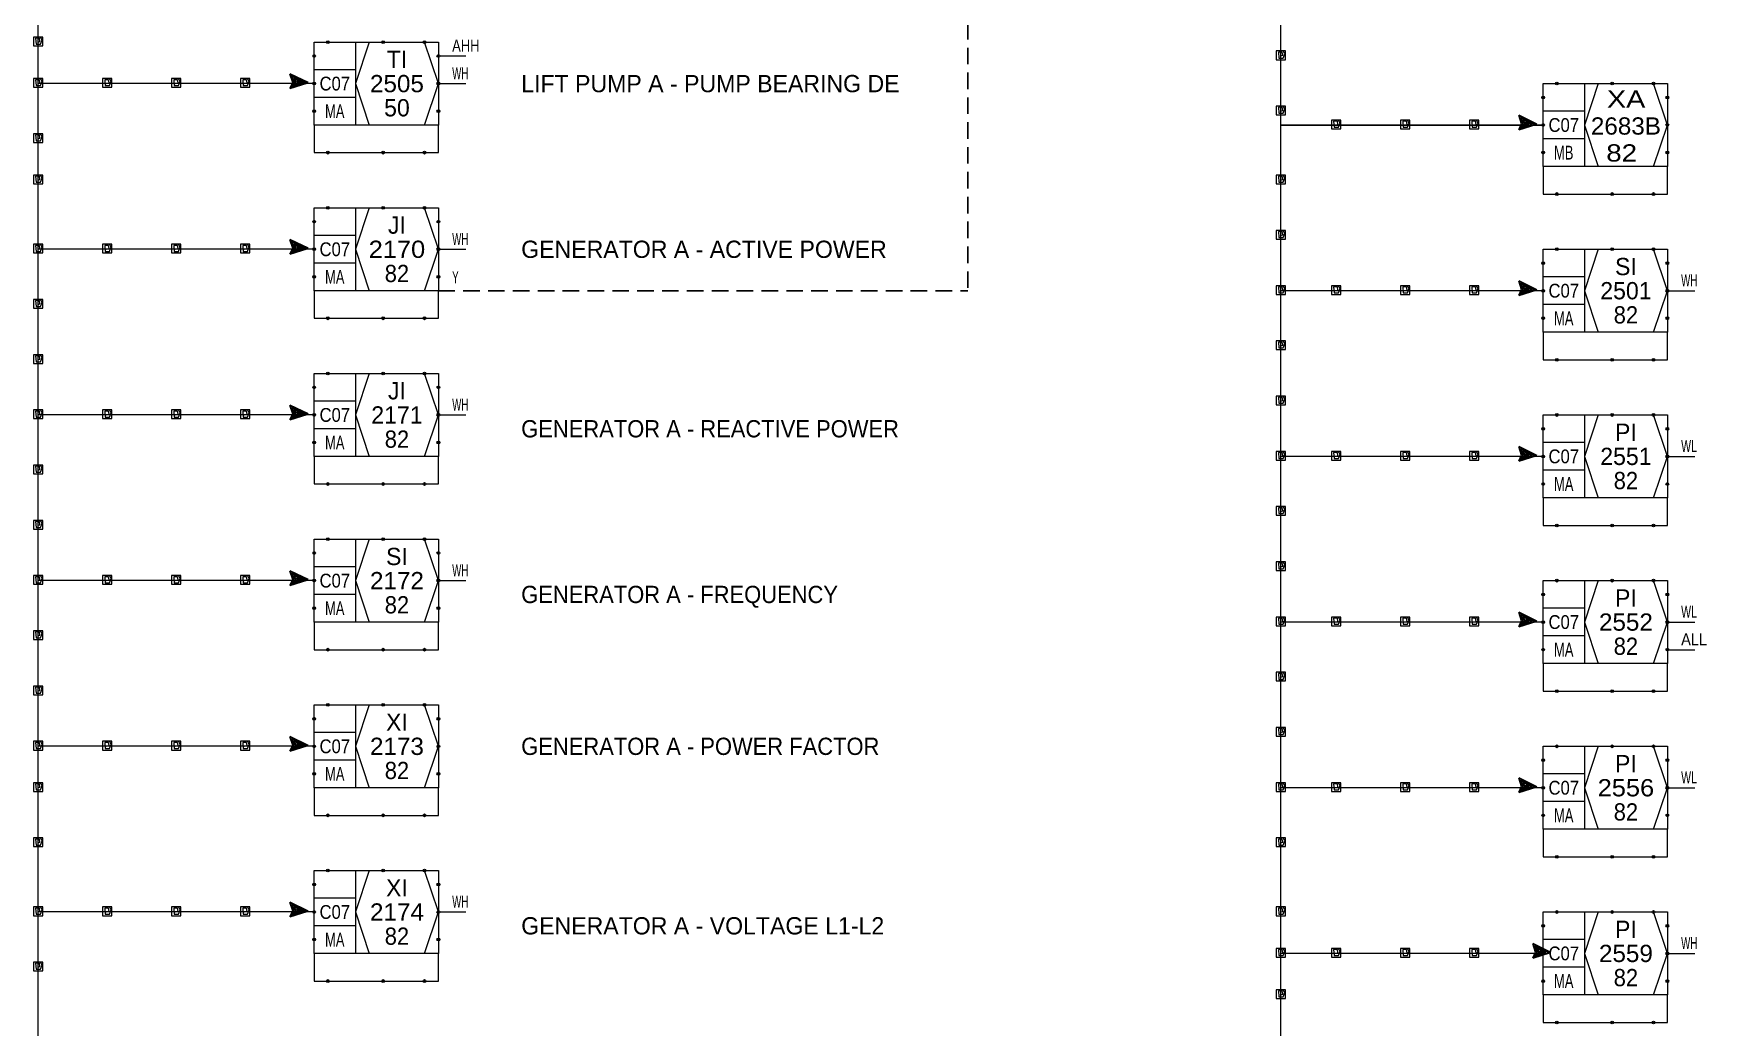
# Model space of a CAD drawing. Header units: millimetres. Extents: x 0 to 841, y 0 to 594.
# Drawn here: x 439.4 to 681.7, y 297.3 to 441.3 of the extents above; entities that cross this region are included whole.
import ezdxf
from ezdxf.enums import TextEntityAlignment as Align

# ---------------------------------------------------------------- set-up
doc = ezdxf.new("R2010")
doc.units = ezdxf.units.MM
doc.header["$LTSCALE"] = 0.8
doc.header["$PDMODE"] = 32
doc.header["$PDSIZE"] = 0.4
doc.linetypes.add('LONG_DASHED', pattern=[7.5, 6, -1.5])
doc.linetypes.add('MEDIUM_DASHED', pattern=[4.5, 3, -1.5])
for name, color, linetype, lineweight in [('1', 7, 'Continuous', 13), ('12', 7, 'Continuous', 35), ('14', 7, 'MEDIUM_DASHED', 25), ('46', 7, 'Continuous', 13), ('48', 7, 'Continuous', 13), ('50', 7, 'Continuous', 35)]:
    doc.layers.add(name, color=color, linetype=linetype, lineweight=lineweight)
doc.layers.add('45', color=7, linetype='Continuous')

msp = doc.modelspace()

# ---------------------------------------------------------------- linework, layer by layer
at = {"layer": '1'}
for p, q in [((480, 434), (440, 434)), ((480, 410), (440, 410)), ((658, 404), (620, 404)), ((480, 386), (440, 386)), ((658, 380), (620, 380)), ((480, 362), (440, 362)), ((658, 356), (620, 356)), ((480, 338), (440, 338)), ((658, 332), (620, 332)), ((480, 314), (440, 314)), ((658, 308), (620, 308))]:
    msp.add_line(p, q, dxfattribs=at)
at = {"layer": '1', "lineweight": 25}
msp.add_line((658, 428), (620, 428), dxfattribs=at)
at = {"layer": '1'}
for points in [[(440, 572), (440, 440), (440, 284), (440, 140), (440, 120), (440, 46), (440, 20), (440, 16), (620, 16), (620, 116)], [(620, 116), (620, 244), (620, 510), (632, 510)], [(620, 116), (620, 244), (620, 510), (632, 510)], [(439.9843, 440.0157), (440.2992, 440.0945), (440.2205, 440.5669), (439.6693, 440.5669), (439.748, 439.7008), (440.378, 439.7008), (440.6142, 440.3307), (440.378, 440.7244), (439.5118, 440.7244), (439.3543, 440.7244), (439.3543, 439.4646), (440.6929, 439.4646), (440.6929, 440.7244), (440.2205, 440.7244)], [(619.9843, 438.0157), (620.2992, 438.0945), (620.2205, 438.5669), (619.6693, 438.5669), (619.748, 437.7008), (620.378, 437.7008), (620.6142, 438.3307), (620.378, 438.7244), (619.5118, 438.7244), (619.3543, 438.7244), (619.3543, 437.4646), (620.6929, 437.4646), (620.6929, 438.7244), (620.2205, 438.7244)], [(439.9843, 434.0157), (440.2992, 434.0945), (440.2205, 434.5669), (439.6693, 434.5669), (439.748, 433.7008), (440.378, 433.7008), (440.6142, 434.3307), (440.378, 434.7244), (439.5118, 434.7244), (439.3543, 434.7244), (439.3543, 433.4646), (440.6929, 433.4646), (440.6929, 434.7244), (440.2205, 434.7244)], [(449.9843, 434.0157), (450.2992, 434.0945), (450.2205, 434.5669), (449.6693, 434.5669), (449.748, 433.7008), (450.378, 433.7008), (450.6142, 434.3307), (450.378, 434.7244), (449.5118, 434.7244), (449.3543, 434.7244), (449.3543, 433.4646), (450.6929, 433.4646), (450.6929, 434.7244), (450.2205, 434.7244)], [(459.9843, 434.0157), (460.2992, 434.0945), (460.2205, 434.5669), (459.6693, 434.5669), (459.748, 433.7008), (460.378, 433.7008), (460.6142, 434.3307), (460.378, 434.7244), (459.5118, 434.7244), (459.3543, 434.7244), (459.3543, 433.4646), (460.6929, 433.4646), (460.6929, 434.7244), (460.2205, 434.7244)], [(469.9843, 434.0157), (470.2992, 434.0945), (470.2205, 434.5669), (469.6693, 434.5669), (469.748, 433.7008), (470.378, 433.7008), (470.6142, 434.3307), (470.378, 434.7244), (469.5118, 434.7244), (469.3543, 434.7244), (469.3543, 433.4646), (470.6929, 433.4646), (470.6929, 434.7244), (470.2205, 434.7244)], [(619.9843, 430.0157), (620.2992, 430.0945), (620.2205, 430.5669), (619.6693, 430.5669), (619.748, 429.7008), (620.378, 429.7008), (620.6142, 430.3307), (620.378, 430.7244), (619.5118, 430.7244), (619.3543, 430.7244), (619.3543, 429.4646), (620.6929, 429.4646), (620.6929, 430.7244), (620.2205, 430.7244)], [(439.9843, 426.0157), (440.2992, 426.0945), (440.2205, 426.5669), (439.6693, 426.5669), (439.748, 425.7008), (440.378, 425.7008), (440.6142, 426.3307), (440.378, 426.7244), (439.5118, 426.7244), (439.3543, 426.7244), (439.3543, 425.4646), (440.6929, 425.4646), (440.6929, 426.7244), (440.2205, 426.7244)], [(627.9843, 428.0157), (628.2992, 428.0945), (628.2205, 428.5669), (627.6693, 428.5669), (627.748, 427.7008), (628.378, 427.7008), (628.6142, 428.3307), (628.378, 428.7244), (627.5118, 428.7244), (627.3543, 428.7244), (627.3543, 427.4646), (628.6929, 427.4646), (628.6929, 428.7244), (628.2205, 428.7244)], [(637.9843, 428.0157), (638.2992, 428.0945), (638.2205, 428.5669), (637.6693, 428.5669), (637.748, 427.7008), (638.378, 427.7008), (638.6142, 428.3307), (638.378, 428.7244), (637.5118, 428.7244), (637.3543, 428.7244), (637.3543, 427.4646), (638.6929, 427.4646), (638.6929, 428.7244), (638.2205, 428.7244)], [(647.9843, 428.0157), (648.2992, 428.0945), (648.2205, 428.5669), (647.6693, 428.5669), (647.748, 427.7008), (648.378, 427.7008), (648.6142, 428.3307), (648.378, 428.7244), (647.5118, 428.7244), (647.3543, 428.7244), (647.3543, 427.4646), (648.6929, 427.4646), (648.6929, 428.7244), (648.2205, 428.7244)], [(439.9843, 420.0157), (440.2992, 420.0945), (440.2205, 420.5669), (439.6693, 420.5669), (439.748, 419.7008), (440.378, 419.7008), (440.6142, 420.3307), (440.378, 420.7244), (439.5118, 420.7244), (439.3543, 420.7244), (439.3543, 419.4646), (440.6929, 419.4646), (440.6929, 420.7244), (440.2205, 420.7244)], [(619.9843, 420.0157), (620.2992, 420.0945), (620.2205, 420.5669), (619.6693, 420.5669), (619.748, 419.7008), (620.378, 419.7008), (620.6142, 420.3307), (620.378, 420.7244), (619.5118, 420.7244), (619.3543, 420.7244), (619.3543, 419.4646), (620.6929, 419.4646), (620.6929, 420.7244), (620.2205, 420.7244)], [(619.9843, 412.0157), (620.2992, 412.0945), (620.2205, 412.5669), (619.6693, 412.5669), (619.748, 411.7008), (620.378, 411.7008), (620.6142, 412.3307), (620.378, 412.7244), (619.5118, 412.7244), (619.3543, 412.7244), (619.3543, 411.4646), (620.6929, 411.4646), (620.6929, 412.7244), (620.2205, 412.7244)], [(439.9843, 410.0157), (440.2992, 410.0945), (440.2205, 410.5669), (439.6693, 410.5669), (439.748, 409.7008), (440.378, 409.7008), (440.6142, 410.3307), (440.378, 410.7244), (439.5118, 410.7244), (439.3543, 410.7244), (439.3543, 409.4646), (440.6929, 409.4646), (440.6929, 410.7244), (440.2205, 410.7244)], [(449.9843, 410.0157), (450.2992, 410.0945), (450.2205, 410.5669), (449.6693, 410.5669), (449.748, 409.7008), (450.378, 409.7008), (450.6142, 410.3307), (450.378, 410.7244), (449.5118, 410.7244), (449.3543, 410.7244), (449.3543, 409.4646), (450.6929, 409.4646), (450.6929, 410.7244), (450.2205, 410.7244)], [(459.9843, 410.0157), (460.2992, 410.0945), (460.2205, 410.5669), (459.6693, 410.5669), (459.748, 409.7008), (460.378, 409.7008), (460.6142, 410.3307), (460.378, 410.7244), (459.5118, 410.7244), (459.3543, 410.7244), (459.3543, 409.4646), (460.6929, 409.4646), (460.6929, 410.7244), (460.2205, 410.7244)], [(469.9843, 410.0157), (470.2992, 410.0945), (470.2205, 410.5669), (469.6693, 410.5669), (469.748, 409.7008), (470.378, 409.7008), (470.6142, 410.3307), (470.378, 410.7244), (469.5118, 410.7244), (469.3543, 410.7244), (469.3543, 409.4646), (470.6929, 409.4646), (470.6929, 410.7244), (470.2205, 410.7244)], [(619.9843, 404.0157), (620.2992, 404.0945), (620.2205, 404.5669), (619.6693, 404.5669), (619.748, 403.7008), (620.378, 403.7008), (620.6142, 404.3307), (620.378, 404.7244), (619.5118, 404.7244), (619.3543, 404.7244), (619.3543, 403.4646), (620.6929, 403.4646), (620.6929, 404.7244), (620.2205, 404.7244)], [(627.9843, 404.0157), (628.2992, 404.0945), (628.2205, 404.5669), (627.6693, 404.5669), (627.748, 403.7008), (628.378, 403.7008), (628.6142, 404.3307), (628.378, 404.7244), (627.5118, 404.7244), (627.3543, 404.7244), (627.3543, 403.4646), (628.6929, 403.4646), (628.6929, 404.7244), (628.2205, 404.7244)], [(637.9843, 404.0157), (638.2992, 404.0945), (638.2205, 404.5669), (637.6693, 404.5669), (637.748, 403.7008), (638.378, 403.7008), (638.6142, 404.3307), (638.378, 404.7244), (637.5118, 404.7244), (637.3543, 404.7244), (637.3543, 403.4646), (638.6929, 403.4646), (638.6929, 404.7244), (638.2205, 404.7244)], [(647.9843, 404.0157), (648.2992, 404.0945), (648.2205, 404.5669), (647.6693, 404.5669), (647.748, 403.7008), (648.378, 403.7008), (648.6142, 404.3307), (648.378, 404.7244), (647.5118, 404.7244), (647.3543, 404.7244), (647.3543, 403.4646), (648.6929, 403.4646), (648.6929, 404.7244), (648.2205, 404.7244)], [(439.9843, 402.0157), (440.2992, 402.0945), (440.2205, 402.5669), (439.6693, 402.5669), (439.748, 401.7008), (440.378, 401.7008), (440.6142, 402.3307), (440.378, 402.7244), (439.5118, 402.7244), (439.3543, 402.7244), (439.3543, 401.4646), (440.6929, 401.4646), (440.6929, 402.7244), (440.2205, 402.7244)], [(619.9843, 396.0157), (620.2992, 396.0945), (620.2205, 396.5669), (619.6693, 396.5669), (619.748, 395.7008), (620.378, 395.7008), (620.6142, 396.3307), (620.378, 396.7244), (619.5118, 396.7244), (619.3543, 396.7244), (619.3543, 395.4646), (620.6929, 395.4646), (620.6929, 396.7244), (620.2205, 396.7244)], [(439.9843, 394.0157), (440.2992, 394.0945), (440.2205, 394.5669), (439.6693, 394.5669), (439.748, 393.7008), (440.378, 393.7008), (440.6142, 394.3307), (440.378, 394.7244), (439.5118, 394.7244), (439.3543, 394.7244), (439.3543, 393.4646), (440.6929, 393.4646), (440.6929, 394.7244), (440.2205, 394.7244)], [(619.9843, 388.0157), (620.2992, 388.0945), (620.2205, 388.5669), (619.6693, 388.5669), (619.748, 387.7008), (620.378, 387.7008), (620.6142, 388.3307), (620.378, 388.7244), (619.5118, 388.7244), (619.3543, 388.7244), (619.3543, 387.4646), (620.6929, 387.4646), (620.6929, 388.7244), (620.2205, 388.7244)], [(439.9843, 386.0157), (440.2992, 386.0945), (440.2205, 386.5669), (439.6693, 386.5669), (439.748, 385.7008), (440.378, 385.7008), (440.6142, 386.3307), (440.378, 386.7244), (439.5118, 386.7244), (439.3543, 386.7244), (439.3543, 385.4646), (440.6929, 385.4646), (440.6929, 386.7244), (440.2205, 386.7244)], [(449.9843, 386.0157), (450.2992, 386.0945), (450.2205, 386.5669), (449.6693, 386.5669), (449.748, 385.7008), (450.378, 385.7008), (450.6142, 386.3307), (450.378, 386.7244), (449.5118, 386.7244), (449.3543, 386.7244), (449.3543, 385.4646), (450.6929, 385.4646), (450.6929, 386.7244), (450.2205, 386.7244)], [(459.9843, 386.0157), (460.2992, 386.0945), (460.2205, 386.5669), (459.6693, 386.5669), (459.748, 385.7008), (460.378, 385.7008), (460.6142, 386.3307), (460.378, 386.7244), (459.5118, 386.7244), (459.3543, 386.7244), (459.3543, 385.4646), (460.6929, 385.4646), (460.6929, 386.7244), (460.2205, 386.7244)], [(469.9843, 386.0157), (470.2992, 386.0945), (470.2205, 386.5669), (469.6693, 386.5669), (469.748, 385.7008), (470.378, 385.7008), (470.6142, 386.3307), (470.378, 386.7244), (469.5118, 386.7244), (469.3543, 386.7244), (469.3543, 385.4646), (470.6929, 385.4646), (470.6929, 386.7244), (470.2205, 386.7244)], [(619.9843, 380.0157), (620.2992, 380.0945), (620.2205, 380.5669), (619.6693, 380.5669), (619.748, 379.7008), (620.378, 379.7008), (620.6142, 380.3307), (620.378, 380.7244), (619.5118, 380.7244), (619.3543, 380.7244), (619.3543, 379.4646), (620.6929, 379.4646), (620.6929, 380.7244), (620.2205, 380.7244)], [(627.9843, 380.0157), (628.2992, 380.0945), (628.2205, 380.5669), (627.6693, 380.5669), (627.748, 379.7008), (628.378, 379.7008), (628.6142, 380.3307), (628.378, 380.7244), (627.5118, 380.7244), (627.3543, 380.7244), (627.3543, 379.4646), (628.6929, 379.4646), (628.6929, 380.7244), (628.2205, 380.7244)], [(637.9843, 380.0157), (638.2992, 380.0945), (638.2205, 380.5669), (637.6693, 380.5669), (637.748, 379.7008), (638.378, 379.7008), (638.6142, 380.3307), (638.378, 380.7244), (637.5118, 380.7244), (637.3543, 380.7244), (637.3543, 379.4646), (638.6929, 379.4646), (638.6929, 380.7244), (638.2205, 380.7244)], [(647.9843, 380.0157), (648.2992, 380.0945), (648.2205, 380.5669), (647.6693, 380.5669), (647.748, 379.7008), (648.378, 379.7008), (648.6142, 380.3307), (648.378, 380.7244), (647.5118, 380.7244), (647.3543, 380.7244), (647.3543, 379.4646), (648.6929, 379.4646), (648.6929, 380.7244), (648.2205, 380.7244)], [(439.9843, 378.0157), (440.2992, 378.0945), (440.2205, 378.5669), (439.6693, 378.5669), (439.748, 377.7008), (440.378, 377.7008), (440.6142, 378.3307), (440.378, 378.7244), (439.5118, 378.7244), (439.3543, 378.7244), (439.3543, 377.4646), (440.6929, 377.4646), (440.6929, 378.7244), (440.2205, 378.7244)], [(619.9843, 372.0157), (620.2992, 372.0945), (620.2205, 372.5669), (619.6693, 372.5669), (619.748, 371.7008), (620.378, 371.7008), (620.6142, 372.3307), (620.378, 372.7244), (619.5118, 372.7244), (619.3543, 372.7244), (619.3543, 371.4646), (620.6929, 371.4646), (620.6929, 372.7244), (620.2205, 372.7244)], [(439.9843, 370.0157), (440.2992, 370.0945), (440.2205, 370.5669), (439.6693, 370.5669), (439.748, 369.7008), (440.378, 369.7008), (440.6142, 370.3307), (440.378, 370.7244), (439.5118, 370.7244), (439.3543, 370.7244), (439.3543, 369.4646), (440.6929, 369.4646), (440.6929, 370.7244), (440.2205, 370.7244)], [(619.9843, 364.0157), (620.2992, 364.0945), (620.2205, 364.5669), (619.6693, 364.5669), (619.748, 363.7008), (620.378, 363.7008), (620.6142, 364.3307), (620.378, 364.7244), (619.5118, 364.7244), (619.3543, 364.7244), (619.3543, 363.4646), (620.6929, 363.4646), (620.6929, 364.7244), (620.2205, 364.7244)], [(439.9843, 362.0157), (440.2992, 362.0945), (440.2205, 362.5669), (439.6693, 362.5669), (439.748, 361.7008), (440.378, 361.7008), (440.6142, 362.3307), (440.378, 362.7244), (439.5118, 362.7244), (439.3543, 362.7244), (439.3543, 361.4646), (440.6929, 361.4646), (440.6929, 362.7244), (440.2205, 362.7244)], [(449.9843, 362.0157), (450.2992, 362.0945), (450.2205, 362.5669), (449.6693, 362.5669), (449.748, 361.7008), (450.378, 361.7008), (450.6142, 362.3307), (450.378, 362.7244), (449.5118, 362.7244), (449.3543, 362.7244), (449.3543, 361.4646), (450.6929, 361.4646), (450.6929, 362.7244), (450.2205, 362.7244)], [(459.9843, 362.0157), (460.2992, 362.0945), (460.2205, 362.5669), (459.6693, 362.5669), (459.748, 361.7008), (460.378, 361.7008), (460.6142, 362.3307), (460.378, 362.7244), (459.5118, 362.7244), (459.3543, 362.7244), (459.3543, 361.4646), (460.6929, 361.4646), (460.6929, 362.7244), (460.2205, 362.7244)], [(469.9843, 362.0157), (470.2992, 362.0945), (470.2205, 362.5669), (469.6693, 362.5669), (469.748, 361.7008), (470.378, 361.7008), (470.6142, 362.3307), (470.378, 362.7244), (469.5118, 362.7244), (469.3543, 362.7244), (469.3543, 361.4646), (470.6929, 361.4646), (470.6929, 362.7244), (470.2205, 362.7244)], [(619.9843, 356.0157), (620.2992, 356.0945), (620.2205, 356.5669), (619.6693, 356.5669), (619.748, 355.7008), (620.378, 355.7008), (620.6142, 356.3307), (620.378, 356.7244), (619.5118, 356.7244), (619.3543, 356.7244), (619.3543, 355.4646), (620.6929, 355.4646), (620.6929, 356.7244), (620.2205, 356.7244)], [(627.9843, 356.0157), (628.2992, 356.0945), (628.2205, 356.5669), (627.6693, 356.5669), (627.748, 355.7008), (628.378, 355.7008), (628.6142, 356.3307), (628.378, 356.7244), (627.5118, 356.7244), (627.3543, 356.7244), (627.3543, 355.4646), (628.6929, 355.4646), (628.6929, 356.7244), (628.2205, 356.7244)], [(637.9843, 356.0157), (638.2992, 356.0945), (638.2205, 356.5669), (637.6693, 356.5669), (637.748, 355.7008), (638.378, 355.7008), (638.6142, 356.3307), (638.378, 356.7244), (637.5118, 356.7244), (637.3543, 356.7244), (637.3543, 355.4646), (638.6929, 355.4646), (638.6929, 356.7244), (638.2205, 356.7244)], [(647.9843, 356.0157), (648.2992, 356.0945), (648.2205, 356.5669), (647.6693, 356.5669), (647.748, 355.7008), (648.378, 355.7008), (648.6142, 356.3307), (648.378, 356.7244), (647.5118, 356.7244), (647.3543, 356.7244), (647.3543, 355.4646), (648.6929, 355.4646), (648.6929, 356.7244), (648.2205, 356.7244)], [(439.9843, 354.0157), (440.2992, 354.0945), (440.2205, 354.5669), (439.6693, 354.5669), (439.748, 353.7008), (440.378, 353.7008), (440.6142, 354.3307), (440.378, 354.7244), (439.5118, 354.7244), (439.3543, 354.7244), (439.3543, 353.4646), (440.6929, 353.4646), (440.6929, 354.7244), (440.2205, 354.7244)], [(439.9843, 346.0157), (440.2992, 346.0945), (440.2205, 346.5669), (439.6693, 346.5669), (439.748, 345.7008), (440.378, 345.7008), (440.6142, 346.3307), (440.378, 346.7244), (439.5118, 346.7244), (439.3543, 346.7244), (439.3543, 345.4646), (440.6929, 345.4646), (440.6929, 346.7244), (440.2205, 346.7244)], [(619.9843, 348.0157), (620.2992, 348.0945), (620.2205, 348.5669), (619.6693, 348.5669), (619.748, 347.7008), (620.378, 347.7008), (620.6142, 348.3307), (620.378, 348.7244), (619.5118, 348.7244), (619.3543, 348.7244), (619.3543, 347.4646), (620.6929, 347.4646), (620.6929, 348.7244), (620.2205, 348.7244)], [(619.9843, 340.0157), (620.2992, 340.0945), (620.2205, 340.5669), (619.6693, 340.5669), (619.748, 339.7008), (620.378, 339.7008), (620.6142, 340.3307), (620.378, 340.7244), (619.5118, 340.7244), (619.3543, 340.7244), (619.3543, 339.4646), (620.6929, 339.4646), (620.6929, 340.7244), (620.2205, 340.7244)], [(439.9843, 338.0157), (440.2992, 338.0945), (440.2205, 338.5669), (439.6693, 338.5669), (439.748, 337.7008), (440.378, 337.7008), (440.6142, 338.3307), (440.378, 338.7244), (439.5118, 338.7244), (439.3543, 338.7244), (439.3543, 337.4646), (440.6929, 337.4646), (440.6929, 338.7244), (440.2205, 338.7244)], [(449.9843, 338.0157), (450.2992, 338.0945), (450.2205, 338.5669), (449.6693, 338.5669), (449.748, 337.7008), (450.378, 337.7008), (450.6142, 338.3307), (450.378, 338.7244), (449.5118, 338.7244), (449.3543, 338.7244), (449.3543, 337.4646), (450.6929, 337.4646), (450.6929, 338.7244), (450.2205, 338.7244)], [(459.9843, 338.0157), (460.2992, 338.0945), (460.2205, 338.5669), (459.6693, 338.5669), (459.748, 337.7008), (460.378, 337.7008), (460.6142, 338.3307), (460.378, 338.7244), (459.5118, 338.7244), (459.3543, 338.7244), (459.3543, 337.4646), (460.6929, 337.4646), (460.6929, 338.7244), (460.2205, 338.7244)], [(469.9843, 338.0157), (470.2992, 338.0945), (470.2205, 338.5669), (469.6693, 338.5669), (469.748, 337.7008), (470.378, 337.7008), (470.6142, 338.3307), (470.378, 338.7244), (469.5118, 338.7244), (469.3543, 338.7244), (469.3543, 337.4646), (470.6929, 337.4646), (470.6929, 338.7244), (470.2205, 338.7244)], [(439.9843, 332.0157), (440.2992, 332.0945), (440.2205, 332.5669), (439.6693, 332.5669), (439.748, 331.7008), (440.378, 331.7008), (440.6142, 332.3307), (440.378, 332.7244), (439.5118, 332.7244), (439.3543, 332.7244), (439.3543, 331.4646), (440.6929, 331.4646), (440.6929, 332.7244), (440.2205, 332.7244)], [(619.9843, 332.0157), (620.2992, 332.0945), (620.2205, 332.5669), (619.6693, 332.5669), (619.748, 331.7008), (620.378, 331.7008), (620.6142, 332.3307), (620.378, 332.7244), (619.5118, 332.7244), (619.3543, 332.7244), (619.3543, 331.4646), (620.6929, 331.4646), (620.6929, 332.7244), (620.2205, 332.7244)], [(627.9843, 332.0157), (628.2992, 332.0945), (628.2205, 332.5669), (627.6693, 332.5669), (627.748, 331.7008), (628.378, 331.7008), (628.6142, 332.3307), (628.378, 332.7244), (627.5118, 332.7244), (627.3543, 332.7244), (627.3543, 331.4646), (628.6929, 331.4646), (628.6929, 332.7244), (628.2205, 332.7244)], [(637.9843, 332.0157), (638.2992, 332.0945), (638.2205, 332.5669), (637.6693, 332.5669), (637.748, 331.7008), (638.378, 331.7008), (638.6142, 332.3307), (638.378, 332.7244), (637.5118, 332.7244), (637.3543, 332.7244), (637.3543, 331.4646), (638.6929, 331.4646), (638.6929, 332.7244), (638.2205, 332.7244)], [(647.9843, 332.0157), (648.2992, 332.0945), (648.2205, 332.5669), (647.6693, 332.5669), (647.748, 331.7008), (648.378, 331.7008), (648.6142, 332.3307), (648.378, 332.7244), (647.5118, 332.7244), (647.3543, 332.7244), (647.3543, 331.4646), (648.6929, 331.4646), (648.6929, 332.7244), (648.2205, 332.7244)], [(439.9843, 324.0157), (440.2992, 324.0945), (440.2205, 324.5669), (439.6693, 324.5669), (439.748, 323.7008), (440.378, 323.7008), (440.6142, 324.3307), (440.378, 324.7244), (439.5118, 324.7244), (439.3543, 324.7244), (439.3543, 323.4646), (440.6929, 323.4646), (440.6929, 324.7244), (440.2205, 324.7244)], [(619.9843, 324.0157), (620.2992, 324.0945), (620.2205, 324.5669), (619.6693, 324.5669), (619.748, 323.7008), (620.378, 323.7008), (620.6142, 324.3307), (620.378, 324.7244), (619.5118, 324.7244), (619.3543, 324.7244), (619.3543, 323.4646), (620.6929, 323.4646), (620.6929, 324.7244), (620.2205, 324.7244)], [(439.9843, 314.0157), (440.2992, 314.0945), (440.2205, 314.5669), (439.6693, 314.5669), (439.748, 313.7008), (440.378, 313.7008), (440.6142, 314.3307), (440.378, 314.7244), (439.5118, 314.7244), (439.3543, 314.7244), (439.3543, 313.4646), (440.6929, 313.4646), (440.6929, 314.7244), (440.2205, 314.7244)], [(449.9843, 314.0157), (450.2992, 314.0945), (450.2205, 314.5669), (449.6693, 314.5669), (449.748, 313.7008), (450.378, 313.7008), (450.6142, 314.3307), (450.378, 314.7244), (449.5118, 314.7244), (449.3543, 314.7244), (449.3543, 313.4646), (450.6929, 313.4646), (450.6929, 314.7244), (450.2205, 314.7244)], [(459.9843, 314.0157), (460.2992, 314.0945), (460.2205, 314.5669), (459.6693, 314.5669), (459.748, 313.7008), (460.378, 313.7008), (460.6142, 314.3307), (460.378, 314.7244), (459.5118, 314.7244), (459.3543, 314.7244), (459.3543, 313.4646), (460.6929, 313.4646), (460.6929, 314.7244), (460.2205, 314.7244)], [(469.9843, 314.0157), (470.2992, 314.0945), (470.2205, 314.5669), (469.6693, 314.5669), (469.748, 313.7008), (470.378, 313.7008), (470.6142, 314.3307), (470.378, 314.7244), (469.5118, 314.7244), (469.3543, 314.7244), (469.3543, 313.4646), (470.6929, 313.4646), (470.6929, 314.7244), (470.2205, 314.7244)], [(619.9843, 314.0157), (620.2992, 314.0945), (620.2205, 314.5669), (619.6693, 314.5669), (619.748, 313.7008), (620.378, 313.7008), (620.6142, 314.3307), (620.378, 314.7244), (619.5118, 314.7244), (619.3543, 314.7244), (619.3543, 313.4646), (620.6929, 313.4646), (620.6929, 314.7244), (620.2205, 314.7244)], [(619.9843, 308.0157), (620.2992, 308.0945), (620.2205, 308.5669), (619.6693, 308.5669), (619.748, 307.7008), (620.378, 307.7008), (620.6142, 308.3307), (620.378, 308.7244), (619.5118, 308.7244), (619.3543, 308.7244), (619.3543, 307.4646), (620.6929, 307.4646), (620.6929, 308.7244), (620.2205, 308.7244)], [(627.9843, 308.0157), (628.2992, 308.0945), (628.2205, 308.5669), (627.6693, 308.5669), (627.748, 307.7008), (628.378, 307.7008), (628.6142, 308.3307), (628.378, 308.7244), (627.5118, 308.7244), (627.3543, 308.7244), (627.3543, 307.4646), (628.6929, 307.4646), (628.6929, 308.7244), (628.2205, 308.7244)], [(637.9843, 308.0157), (638.2992, 308.0945), (638.2205, 308.5669), (637.6693, 308.5669), (637.748, 307.7008), (638.378, 307.7008), (638.6142, 308.3307), (638.378, 308.7244), (637.5118, 308.7244), (637.3543, 308.7244), (637.3543, 307.4646), (638.6929, 307.4646), (638.6929, 308.7244), (638.2205, 308.7244)], [(647.9843, 308.0157), (648.2992, 308.0945), (648.2205, 308.5669), (647.6693, 308.5669), (647.748, 307.7008), (648.378, 307.7008), (648.6142, 308.3307), (648.378, 308.7244), (647.5118, 308.7244), (647.3543, 308.7244), (647.3543, 307.4646), (648.6929, 307.4646), (648.6929, 308.7244), (648.2205, 308.7244)], [(439.9843, 306.0157), (440.2992, 306.0945), (440.2205, 306.5669), (439.6693, 306.5669), (439.748, 305.7008), (440.378, 305.7008), (440.6142, 306.3307), (440.378, 306.7244), (439.5118, 306.7244), (439.3543, 306.7244), (439.3543, 305.4646), (440.6929, 305.4646), (440.6929, 306.7244), (440.2205, 306.7244)], [(619.9843, 302.0157), (620.2992, 302.0945), (620.2205, 302.5669), (619.6693, 302.5669), (619.748, 301.7008), (620.378, 301.7008), (620.6142, 302.3307), (620.378, 302.7244), (619.5118, 302.7244), (619.3543, 302.7244), (619.3543, 301.4646), (620.6929, 301.4646), (620.6929, 302.7244), (620.2205, 302.7244)]]:
    msp.add_lwpolyline(points, dxfattribs=at)
at = {"layer": '1', "linetype": 'LONG_DASHED', "lineweight": 25}
for points in [[(479.1181, 434.1417), (476.5039, 435.4173), (476.8976, 434.1575), (476.5039, 433.2913), (478.9449, 434.0787), (476.7402, 435.1024), (477.1339, 434.1575), (476.7402, 433.5276), (478.4724, 434.0787), (477.0551, 434.7874), (477.3701, 434.2362), (477.0551, 433.7638), (477.8425, 434.0787), (478, 434.1575), (477.5276, 434.3937), (477.5276, 434.2362), (477.685, 434.1575), (477.4488, 434)], [(657.1181, 428.1417), (654.5039, 429.4173), (654.8976, 428.1575), (654.5039, 427.2913), (656.9449, 428.0787), (654.7402, 429.1024), (655.1339, 428.1575), (654.7402, 427.5276), (656.4724, 428.0787), (655.0551, 428.7874), (655.3701, 428.2362), (655.0551, 427.7638), (655.8425, 428.0787), (656, 428.1575), (655.5276, 428.3937), (655.5276, 428.2362), (655.685, 428.1575), (655.4488, 428)], [(479.1181, 410.1417), (476.5039, 411.4173), (476.8976, 410.1575), (476.5039, 409.2913), (478.9449, 410.0787), (476.7402, 411.1024), (477.1339, 410.1575), (476.7402, 409.5276), (478.4724, 410.0787), (477.0551, 410.7874), (477.3701, 410.2362), (477.0551, 409.7638), (477.8425, 410.0787), (478, 410.1575), (477.5276, 410.3937), (477.5276, 410.2362), (477.685, 410.1575), (477.4488, 410)], [(657.1181, 404.1417), (654.5039, 405.4173), (654.8976, 404.1575), (654.5039, 403.2913), (656.9449, 404.0787), (654.7402, 405.1024), (655.1339, 404.1575), (654.7402, 403.5276), (656.4724, 404.0787), (655.0551, 404.7874), (655.3701, 404.2362), (655.0551, 403.7638), (655.8425, 404.0787), (656, 404.1575), (655.5276, 404.3937), (655.5276, 404.2362), (655.685, 404.1575), (655.4488, 404)], [(479.1181, 386.1417), (476.5039, 387.4173), (476.8976, 386.1575), (476.5039, 385.2913), (478.9449, 386.0787), (476.7402, 387.1024), (477.1339, 386.1575), (476.7402, 385.5276), (478.4724, 386.0787), (477.0551, 386.7874), (477.3701, 386.2362), (477.0551, 385.7638), (477.8425, 386.0787), (478, 386.1575), (477.5276, 386.3937), (477.5276, 386.2362), (477.685, 386.1575), (477.4488, 386)], [(657.1181, 380.1417), (654.5039, 381.4173), (654.8976, 380.1575), (654.5039, 379.2913), (656.9449, 380.0787), (654.7402, 381.1024), (655.1339, 380.1575), (654.7402, 379.5276), (656.4724, 380.0787), (655.0551, 380.7874), (655.3701, 380.2362), (655.0551, 379.7638), (655.8425, 380.0787), (656, 380.1575), (655.5276, 380.3937), (655.5276, 380.2362), (655.685, 380.1575), (655.4488, 380)], [(479.1181, 362.1417), (476.5039, 363.4173), (476.8976, 362.1575), (476.5039, 361.2913), (478.9449, 362.0787), (476.7402, 363.1024), (477.1339, 362.1575), (476.7402, 361.5276), (478.4724, 362.0787), (477.0551, 362.7874), (477.3701, 362.2362), (477.0551, 361.7638), (477.8425, 362.0787), (478, 362.1575), (477.5276, 362.3937), (477.5276, 362.2362), (477.685, 362.1575), (477.4488, 362)], [(657.1181, 356.1417), (654.5039, 357.4173), (654.8976, 356.1575), (654.5039, 355.2913), (656.9449, 356.0787), (654.7402, 357.1024), (655.1339, 356.1575), (654.7402, 355.5276), (656.4724, 356.0787), (655.0551, 356.7874), (655.3701, 356.2362), (655.0551, 355.7638), (655.8425, 356.0787), (656, 356.1575), (655.5276, 356.3937), (655.5276, 356.2362), (655.685, 356.1575), (655.4488, 356)], [(479.1181, 338.1417), (476.5039, 339.4173), (476.8976, 338.1575), (476.5039, 337.2913), (478.9449, 338.0787), (476.7402, 339.1024), (477.1339, 338.1575), (476.7402, 337.5276), (478.4724, 338.0787), (477.0551, 338.7874), (477.3701, 338.2362), (477.0551, 337.7638), (477.8425, 338.0787), (478, 338.1575), (477.5276, 338.3937), (477.5276, 338.2362), (477.685, 338.1575), (477.4488, 338)], [(657.1181, 332.1417), (654.5039, 333.4173), (654.8976, 332.1575), (654.5039, 331.2913), (656.9449, 332.0787), (654.7402, 333.1024), (655.1339, 332.1575), (654.7402, 331.5276), (656.4724, 332.0787), (655.0551, 332.7874), (655.3701, 332.2362), (655.0551, 331.7638), (655.8425, 332.0787), (656, 332.1575), (655.5276, 332.3937), (655.5276, 332.2362), (655.685, 332.1575), (655.4488, 332)], [(479.1181, 314.1417), (476.5039, 315.4173), (476.8976, 314.1575), (476.5039, 313.2913), (478.9449, 314.0787), (476.7402, 315.1024), (477.1339, 314.1575), (476.7402, 313.5276), (478.4724, 314.0787), (477.0551, 314.7874), (477.3701, 314.2362), (477.0551, 313.7638), (477.8425, 314.0787), (478, 314.1575), (477.5276, 314.3937), (477.5276, 314.2362), (477.685, 314.1575), (477.4488, 314)], [(659.1181, 308.1417), (656.5039, 309.4173), (656.8976, 308.1575), (656.5039, 307.2913), (658.9449, 308.0787), (656.7402, 309.1024), (657.1339, 308.1575), (656.7402, 307.5276), (658.4724, 308.0787), (657.0551, 308.7874), (657.3701, 308.2362), (657.0551, 307.7638), (657.8425, 308.0787), (658, 308.1575), (657.5276, 308.3937), (657.5276, 308.2362), (657.685, 308.1575), (657.4488, 308)]]:
    msp.add_lwpolyline(points, dxfattribs=at)
at = {"layer": '14'}
for p in [(574.6803, 529.2008), (498, 404)]:
    msp.add_line(p, (574.6803, 404), dxfattribs=at)
at = {"layer": '46'}
for p, q in [((498, 438), (502, 438)), ((498, 434), (502, 434)), ((498, 410), (502, 410)), ((676, 404), (680, 404)), ((498, 386), (502, 386)), ((676, 380), (680, 380)), ((498, 362), (502, 362)), ((676, 356), (680, 356)), ((676, 352), (680, 352)), ((676, 332), (680, 332)), ((498, 314), (502, 314)), ((676, 308), (680, 308))]:
    msp.add_line(p, q, dxfattribs=at)
at = {"layer": '48'}
for p, q in [((486, 440), (486, 428)), ((486, 436), (480, 436)), ((664, 434), (664, 422)), ((486, 432), (480, 432)), ((664, 430), (658, 430)), ((664, 426), (658, 426)), ((486, 416), (486, 404)), ((486, 412), (480, 412)), ((664, 410), (664, 398)), ((486, 408), (480, 408)), ((664, 406), (658, 406)), ((664, 402), (658, 402)), ((486, 392), (486, 380)), ((486, 388), (480, 388)), ((664, 386), (664, 374)), ((486, 384), (480, 384)), ((664, 382), (658, 382)), ((664, 378), (658, 378)), ((486, 368), (486, 356)), ((486, 364), (480, 364)), ((664, 362), (664, 350)), ((486, 360), (480, 360)), ((664, 358), (658, 358)), ((664, 354), (658, 354)), ((486, 344), (486, 332)), ((486, 340), (480, 340)), ((664, 338), (664, 326)), ((486, 336), (480, 336)), ((664, 334), (658, 334)), ((664, 330), (658, 330)), ((486, 320), (486, 308)), ((486, 316), (480, 316)), ((664, 314), (664, 302)), ((486, 312), (480, 312)), ((664, 310), (658, 310)), ((664, 306), (658, 306))]:
    msp.add_line(p, q, dxfattribs=at)
for points in [[(480, 440), (498, 440), (498, 428), (480, 428)], [(658, 434), (676, 434), (676, 422), (658, 422)], [(480, 416), (498, 416), (498, 404), (480, 404)], [(658, 410), (676, 410), (676, 398), (658, 398)], [(480, 392), (498, 392), (498, 380), (480, 380)], [(658, 386), (676, 386), (676, 374), (658, 374)], [(480, 368), (498, 368), (498, 356), (480, 356)], [(658, 362), (676, 362), (676, 350), (658, 350)], [(480, 344), (498, 344), (498, 332), (480, 332)], [(658, 338), (676, 338), (676, 326), (658, 326)], [(480, 320), (498, 320), (498, 308), (480, 308)], [(658, 314), (676, 314), (676, 302), (658, 302)]]:
    msp.add_lwpolyline(points, close=True, dxfattribs=at)
for points in [[(488, 440), (486, 434), (488, 428)], [(496, 428), (498, 434), (496, 440)], [(666, 434), (664, 428), (666, 422)], [(674, 422), (676, 428), (674, 434)], [(480, 428), (480, 424), (498, 424), (498, 428)], [(658, 422), (658, 418), (676, 418), (676, 422)], [(488, 416), (486, 410), (488, 404)], [(496, 404), (498, 410), (496, 416)], [(666, 410), (664, 404), (666, 398)], [(674, 398), (676, 404), (674, 410)], [(480, 404), (480, 400), (498, 400), (498, 404)], [(658, 398), (658, 394), (676, 394), (676, 398)], [(488, 392), (486, 386), (488, 380)], [(496, 380), (498, 386), (496, 392)], [(666, 386), (664, 380), (666, 374)], [(674, 374), (676, 380), (674, 386)], [(480, 380), (480, 376), (498, 376), (498, 380)], [(658, 374), (658, 370), (676, 370), (676, 374)], [(488, 368), (486, 362), (488, 356)], [(496, 356), (498, 362), (496, 368)], [(666, 362), (664, 356), (666, 350)], [(674, 350), (676, 356), (674, 362)], [(480, 356), (480, 352), (498, 352), (498, 356)], [(658, 350), (658, 346), (676, 346), (676, 350)], [(488, 344), (486, 338), (488, 332)], [(496, 332), (498, 338), (496, 344)], [(666, 338), (664, 332), (666, 326)], [(674, 326), (676, 332), (674, 338)], [(480, 332), (480, 328), (498, 328), (498, 332)], [(658, 326), (658, 322), (676, 322), (676, 326)], [(488, 320), (486, 314), (488, 308)], [(496, 308), (498, 314), (496, 320)], [(666, 314), (664, 308), (666, 302)], [(674, 302), (676, 308), (674, 314)], [(480, 308), (480, 304), (498, 304), (498, 308)], [(658, 302), (658, 298), (676, 298), (676, 302)]]:
    msp.add_lwpolyline(points, dxfattribs=at)
for p in [(482, 440), (490, 440), (496, 440), (480, 438), (498, 438), (480, 434), (498, 434), (660, 434), (668, 434), (674, 434), (658, 432), (676, 432), (480, 430), (498, 430), (658, 428), (676, 428), (482, 424), (490, 424), (496, 424), (658, 424), (676, 424), (660, 418), (668, 418), (674, 418), (482, 416), (490, 416), (496, 416), (480, 414), (498, 414), (480, 410), (498, 410), (660, 410), (668, 410), (674, 410), (658, 408), (676, 408), (480, 406), (498, 406), (658, 404), (676, 404), (482, 400), (490, 400), (496, 400), (658, 400), (676, 400), (660, 394), (668, 394), (674, 394), (480, 390), (482, 392), (490, 392), (496, 392), (498, 390), (480, 386), (498, 386), (660, 386), (668, 386), (674, 386), (658, 384), (676, 384), (480, 382), (498, 382), (658, 380), (676, 380), (482, 376), (490, 376), (496, 376), (658, 376), (676, 376), (660, 370), (668, 370), (674, 370), (480, 366), (482, 368), (490, 368), (496, 368), (498, 366), (480, 362), (498, 362), (660, 362), (668, 362), (674, 362), (658, 360), (676, 360), (480, 358), (498, 358), (658, 356), (676, 356), (482, 352), (490, 352), (496, 352), (658, 352), (676, 352), (482, 344), (490, 344), (496, 344), (660, 346), (668, 346), (674, 346), (480, 342), (498, 342), (480, 338), (498, 338), (660, 338), (668, 338), (674, 338), (658, 336), (676, 336), (480, 334), (498, 334), (658, 332), (676, 332), (482, 328), (490, 328), (496, 328), (658, 328), (676, 328), (482, 320), (490, 320), (496, 320), (660, 322), (668, 322), (674, 322), (480, 318), (498, 318), (480, 314), (498, 314), (660, 314), (668, 314), (674, 314), (480, 310), (498, 310), (658, 312), (676, 312), (658, 308), (676, 308), (482, 304), (490, 304), (496, 304), (658, 304), (676, 304), (660, 298), (668, 298), (674, 298)]:
    msp.add_point(p, dxfattribs=at)

# ---------------------------------------------------------------- texts
at = {"layer": '1'}
for s, width, p in [('  XA', 1.25, (664.9236, 430.5087)), ('2683B', 1.05, (664.9236, 426.6079)), ('  82', 1.2, (664.9236, 422.7079))]:
    msp.add_text(s, height=2.5, dxfattribs=dict(at, width=width)).set_placement(p)
at = {"layer": '12'}
for s, p in [('LIFT PUMP A - PUMP BEARING DE', (510, 432.7496)), ('GENERATOR A - ACTIVE POWER', (510, 408.7496)), ('GENERATOR A - VOLTAGE L1-L2', (510, 310.7496))]:
    msp.add_text(s, height=2.5, dxfattribs=at).set_placement(p)
at = {"layer": '12', "width": 0.95}
for s, p in [('GENERATOR A - REACTIVE POWER', (510, 382.7496)), ('GENERATOR A - REACTIVE POWER', (510, 382.7496)), ('GENERATOR A - FREQUENCY', (510, 358.7496)), ('GENERATOR A - POWER FACTOR', (510, 336.7496))]:
    msp.add_text(s, height=2.5, dxfattribs=at).set_placement(p)
at = {"layer": '45'}
for s, width, p in [('AHH', 0.8, (500, 438.6252)), ('WH', 0.6, (500, 434.6252)), ('WH', 0.6, (500, 410.6252)), ('Y', 0.6, (500, 405.0606)), ('WH', 0.6, (678, 404.6252)), ('WH', 0.6, (500, 386.6252)), ('WL', 0.65, (678, 380.6252)), ('WH', 0.6, (500, 362.6252)), ('WL', 0.65, (678, 356.6252)), ('ALL', 0.9, (678, 352.6252)), ('WL', 0.65, (678, 332.6252)), ('WH', 0.6, (500, 314.6252)), ('WH', 0.6, (678, 308.6252))]:
    msp.add_text(s, height=1.75, dxfattribs=dict(at, width=width)).set_placement(p)
at = {"layer": '50'}
for s, p in [('TI', (491.9996, 436.2496)), ('50', (492, 429.2496)), ('JI', (491.9996, 412.2496)), ('SI', (669.9996, 406.2496)), ('2501', (670, 402.7496)), ('JI', (491.9996, 388.2496)), ('2171', (492, 384.7496)), ('PI', (669.9996, 382.2496)), ('2551', (670, 378.7496)), ('SI', (491.9996, 364.2496)), ('PI', (669.9996, 358.2496)), ('XI', (491.9996, 340.2496)), ('PI', (669.9996, 334.2496)), ('XI', (491.9996, 316.2496)), ('PI', (669.9996, 310.2496))]:
    msp.add_text(s, height=2.5, dxfattribs=at).set_placement(p, align=Align.CENTER)
for s, height, width, p in [('C07', 2, 0.9, (483, 433)), ('2505', 2.5, 1.05, (492, 432.7496)), ('MA', 2, 0.7, (482.9929, 429)), ('C07', 2, 0.9, (661, 427)), ('MB', 2, 0.7, (660.9929, 423)), ('C07', 2, 0.9, (483, 409)), ('2170', 2.5, 1.1, (492.0004, 408.7496)), ('82', 2.5, 0.95, (491.9996, 405.2496)), ('MA', 2, 0.7, (482.9929, 405)), ('C07', 2, 0.9, (661, 403)), ('MA', 2, 0.7, (660.9929, 399)), ('82', 2.5, 0.95, (669.9996, 399.2496)), ('C07', 2, 0.9, (483, 385)), ('MA', 2, 0.7, (482.9929, 381)), ('82', 2.5, 0.95, (491.9996, 381.2496)), ('C07', 2, 0.9, (661, 379)), ('MA', 2, 0.7, (660.9929, 375)), ('82', 2.5, 0.95, (669.9996, 375.2496)), ('C07', 2, 0.9, (483, 361)), ('2172', 2.5, 1.05, (492, 360.7496)), ('MA', 2, 0.7, (482.9929, 357)), ('82', 2.5, 0.95, (491.9996, 357.2496)), ('C07', 2, 0.9, (661, 355)), ('2552', 2.5, 1.05, (670, 354.7496)), ('MA', 2, 0.7, (660.9929, 351)), ('82', 2.5, 0.95, (669.9996, 351.2496)), ('2173', 2.5, 1.05, (492, 336.7496)), ('C07', 2, 0.9, (483, 337)), ('MA', 2, 0.7, (482.9929, 333)), ('82', 2.5, 0.95, (491.9996, 333.2496)), ('C07', 2, 0.9, (661, 331)), ('2556', 2.5, 1.1, (669.9996, 330.7496)), ('82', 2.5, 0.95, (669.9996, 327.2496)), ('MA', 2, 0.7, (660.9929, 327)), ('C07', 2, 0.9, (483, 313)), ('2174', 2.5, 1.05, (492, 312.7496)), ('MA', 2, 0.7, (482.9929, 309)), ('82', 2.5, 0.95, (491.9996, 309.2496)), ('C07', 2, 0.9, (661, 307)), ('2559', 2.5, 1.05, (670, 306.7496)), ('82', 2.5, 0.95, (669.9996, 303.2496)), ('MA', 2, 0.7, (660.9929, 303))]:
    msp.add_text(s, height=height, dxfattribs=dict(at, width=width)).set_placement(p, align=Align.CENTER)

doc.saveas('drawing.dxf')
